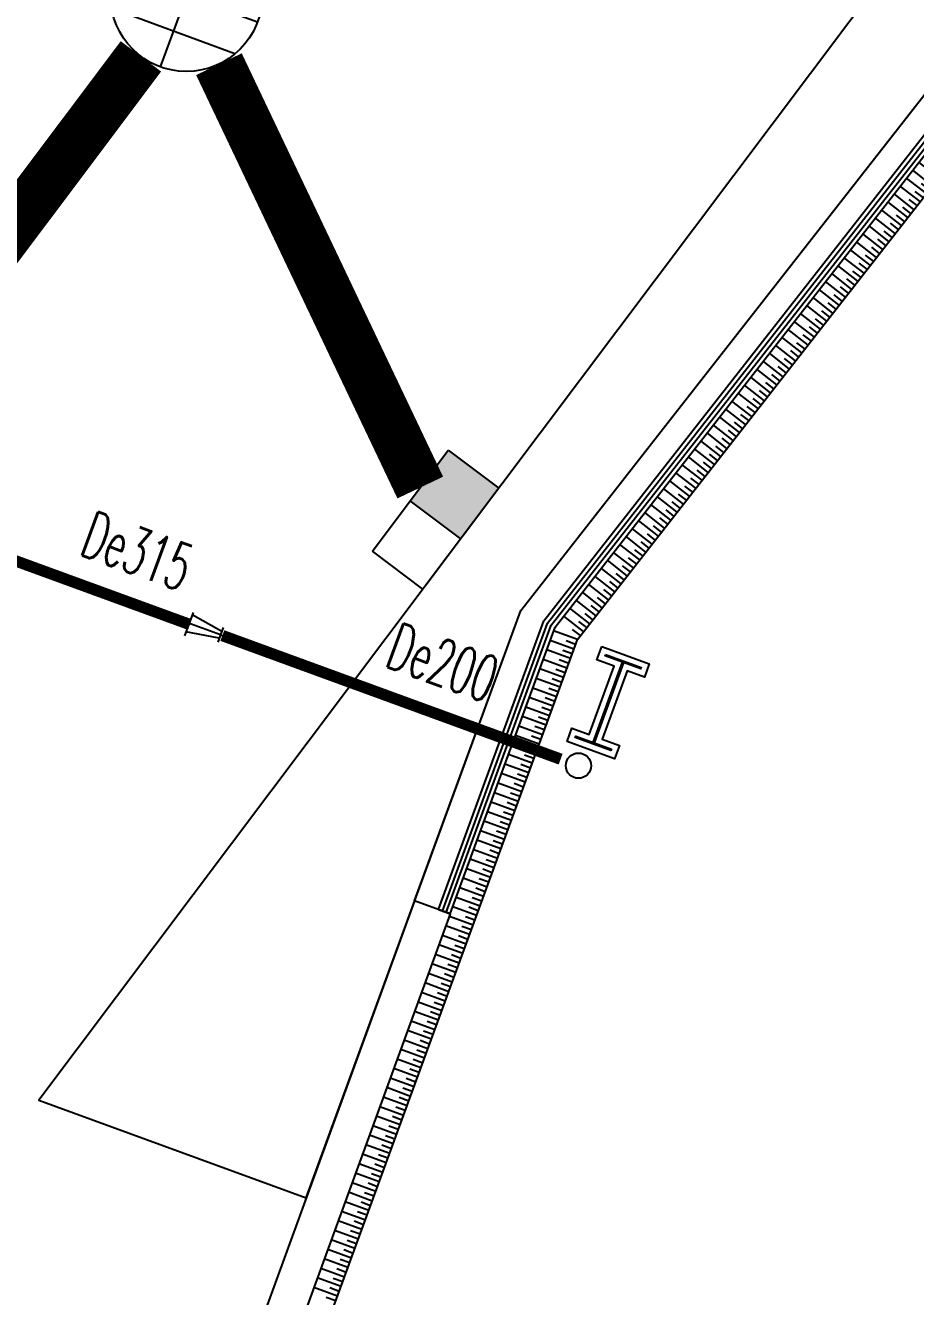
# Model space of a CAD drawing. Extents: x -111898 to 889894, y -2 to 1194865.
# Drawn here: x 536644 to 543688, y 896813 to 906871 of the extents above; entities that cross this region are included whole.
import ezdxf

# ---------------------------------------------------------------- set-up
doc = ezdxf.new("R2010")
doc.units = 0
doc.header["$LTSCALE"] = 10
doc.header["$MEASUREMENT"] = 0
doc.layers.get('Defpoints').update_dxf_attribs({"color": 210})
for name, color, linetype in [('0-WALL', 252, 'Continuous'), ('1-单体雨水', 131, 'Continuous'), ('10平面$0$99平面图例外参$0$A-HATCH-2', 251, 'Continuous'), ('10平面$0$A-LIN-V', 9, 'Continuous'), ('Gps-ZF雨水', 4, 'TG_Y'), ('TEXT_雨水', 4, 'Continuous'), ('TWT_雨水口', 4, 'Continuous'), ('VPIPE-雨水', 4, 'Continuous'), ('WALL', 252, 'Continuous'), ('WELL_雨水', 4, 'Continuous'), ('虹吸管道配件', 7, 'Continuous')]:
    doc.layers.add(name, color=color, linetype=linetype)
doc.styles.add('_TWT_PIPEDN', font='SIMPLEX', dxfattribs={"width": 0.6, "height": 3, "bigfont": 'HZTXT'})
doc.styles.add('TG_LINETYPE', font='SIMPLEX', dxfattribs={"width": 0.8, "height": 3.5, "bigfont": 'HZTXT'})
doc.linetypes.add('TG_Y', pattern='A,2,-0.3,["Y",TG_LINETYPE,S=0.1,R=0,X=-0.25,Y=-0.15],0', length=2.3)

# ---------------------------------------------------------------- blocks, each defined once
blk = doc.blocks.new('A$C5F4A4BCE')
at = {"layer": '虹吸管道配件'}
for p, q in [((307, 347), (30, 146)), ((333, 321), (54, 43)), ((359, 295), (158, 18)), ((388, 266), (278, 376)), ((333, 321), (360, 348)), ((177, 0), (0, 176))]:
    blk.add_line(p, q, dxfattribs=at)
blk = doc.blocks.new('10平面$0$99平面图例外参$0$$LinePat$填挖边坡')
at = {"color": 0}
for p, q in [((0, 0), (0, -1500)), ((300, 0), (300, -600))]:
    blk.add_line(p, q, dxfattribs=at)
at = {"layer": 'Defpoints', "color": 0}
blk.add_point((600, 0), dxfattribs=at)
blk = doc.blocks.new('$TwtSys$00000424')
for p, q in [((-500, 250), (500, 250)), ((-500, -250), (-500, 250)), ((0, -250), (0, 250)), ((500, 250), (500, -250)), ((500, -250), (-500, -250))]:
    blk.add_line(p, q)
blk.add_solid([(0, 250), (500, 250), (0, -250), (500, -250)])
blk = doc.blocks.new('$TWTSYS$00000375')
for p, q in [((0, 0.5, 0), (0, -0.5, 0)), ((0.433, 0.25, 0), (-0.433, 0.25, 0)), ((-0.5, 0, 0), (0.5, 0, 0)), ((0.433, -0.25, 0), (-0.433, -0.25, 0))]:
    blk.add_line(p, q)
blk.add_circle((0, 0, 0), 0.5)

msp = doc.modelspace()

# ---------------------------------------------------------------- hatches: boundary and pattern name
at = {"layer": '0-WALL'}
h = msp.add_hatch(dxfattribs=at)
h.set_pattern_fill('草坪或沼泽', color=8, scale=400, angle=-0.200257)
h.set_pattern_definition([(359.79974, (-824318.4, 704905.5), (1605.5824, 1594.398), [240, -48, 64, -48, 240, -960]), (359.79974, (-824398.3, 704953.8), (1605.5824, 1594.398), [160, -120, 240, -120, 160, -800]), (359.79974, (-823836, 705591.9), (1605.5824, 1594.398), [200, -80, 200, -1120]), (359.79974, (-824634.9, 705914.7), (1605.5824, 1594.398), [80, -160, 80, -1280]), (89.79974, (-824474.9, 705914.1), (-1594.398, 1605.5824), [144, -1456]), (89.79974, (-823998.3, 704952.4), (-1594.398, 1605.5824), [160, -1440]), (89.79974, (-823596, 705591), (-1594.398, 1605.5824), [160, -1440]), (44.79974, (-823790.3, 704935.7), (5.5922, 1599.9902), [160, -2102.7417]), (134.79974, (-824206.3, 704937.2), (-1599.9902, 5.5922), [160, -2102.7417]), (63.23469, (-823838.3, 704943.9), (5.5922, 1599.99023), [160, -3417.7088]), (75.7635, (-823918.27, 704952.15), (5.59221, 1599.99023), [160, -6436.969]), (75.7635, (-823516.03, 705590.75), (5.59221, 1599.99023), [128, -6468.969]), (75.7635, (-824442.9, 705914), (5.59221, 1599.99023), [112, -6484.969]), (103.835987, (-824078.27, 704952.7), (5.59221, 1599.99023), [160, -6436.969]), (103.835987, (-823676.03, 705591.3), (5.59221, 1599.99023), [128, -6468.969]), (103.835987, (-824506.9, 705914.2), (5.59221, 1599.99023), [112, -6484.969]), (116.364795, (-824158.3, 704945), (5.5922, 1599.99023), [160, -3417.7069])])
edge = h.paths.add_edge_path()
edge.add_line((741503.08, 933538.38), (741712.87, 934018.57))
edge.add_line((741712.87, 934018.57), (745060.96, 941812.89))
edge.add_line((745060.96, 941812.89), (766890.86, 1001849.76))
edge.add_line((766890.86, 1001849.76), (760346.98, 1016169.02))
edge.add_line((760346.98, 1016169.02), (737579.78, 1026362.54))
edge.add_line((737579.78, 1026362.54), (720756.11, 1037729.77))
edge.add_line((720756.11, 1037729.77), (653654.65, 1067773.01))
edge.add_line((653654.65, 1067773.01), (467795.25, 820503.81))
edge.add_line((467795.25, 820503.81), (468143.58, 820404.89))
edge.add_line((468143.58, 820404.89), (647181.92, 1058601.18))
edge.add_line((647181.92, 1058601.18), (648464.56, 1058132.56))
edge.add_line((648464.56, 1058132.56), (650350.23, 1063296.8))
edge.add_line((650350.23, 1063296.8), (720796.15, 1037558.69))
edge.add_line((720796.15, 1037558.69), (718909.6, 1032395.07))
edge.add_line((718909.6, 1032395.07), (725484.49, 1029992.9))
edge.add_line((725484.49, 1029992.9), (726513.26, 1032808.65))
edge.add_line((726513.26, 1032808.65), (729331.07, 1031779.14))
edge.add_line((729331.07, 1031779.14), (728302.36, 1028963.46))
edge.add_line((728302.36, 1028963.46), (747084.56, 1022101.19))
edge.add_line((747084.56, 1022101.19), (755217.14, 1018452.95))
edge.add_arc((743028.5, 1006160.87), 17310.64, -14.619994, 45.242091, ccw=False)
edge.add_line((759778.64, 1001791.54), (760685.99, 1001458.08))
edge.add_line((760685.99, 1001458.08), (765094.65, 999847.31))
edge.add_line((765094.65, 999847.31), (740941.69, 933744.02))
edge.add_line((740941.69, 933744.02), (741503.08, 933538.38))

# ---------------------------------------------------------------- linework, layer by layer
msp.add_lwpolyline([(538866.53, 897594.94), (540564.37, 902241.95), (583454.23, 957054.5), (585074.39, 956462.56), (585689.2, 958145.32, 0.20332738), (578593.17, 954034.59), (536751.57, 898367.67)], format="xyb", close=True, dxfattribs=at)
at = {"layer": '1-单体雨水', "const_width": 90}
for points in [[(537936.86, 902133.3), (535503.74, 903022.27)], [(538202.63, 902042.89), (540879.56, 901064.85)]]:
    msp.add_lwpolyline(points, dxfattribs=at)
at = {"layer": '10平面$0$A-LIN-V', "color": 8}
for p, q in [((541012.29, 902010.93), (572771.16, 942592.39)), ((535166.62, 886011.2), (541012.29, 902010.93))]:
    msp.add_line(p, q, dxfattribs=at)
at = {"layer": 'Gps-ZF雨水', "ltscale": 0.1, "const_width": 400}
for points in [[(535484.93, 903863.08), (537557.95, 906625.91)], [(539768.78, 903214), (538175.72, 906563.98)]]:
    msp.add_lwpolyline(points, dxfattribs=at)
at = {"layer": 'VPIPE-雨水', "linetype": 'Continuous'}
msp.add_circle((541020.45, 901013.37), 100, dxfattribs=at)
at = {"layer": 'WALL', "color": 8}
for p, q in [((540746.79, 902158.45), (572549.71, 942796.2)), ((540776.29, 902142.06), (572575.96, 942775.65)), ((540805.79, 902125.67), (572602.21, 942755.11)), ((540835.29, 902109.28), (572628.46, 942734.57)), ((539912.32, 899874.49), (540746.79, 902158.45)), ((539943.63, 899863.05), (540776.29, 902142.06)), ((539974.94, 899851.61), (540805.79, 902125.67)), ((540006.25, 899840.17), (540835.29, 902109.28)), ((539724.47, 899943.12), (534525.4, 885713.15)), ((540006.25, 899840.17), (539724.47, 899943.12)), ((540006.25, 899840.17), (534910.13, 885891.98)), ((539912.32, 899874.49), (540006.25, 899840.17))]:
    msp.add_line(p, q, dxfattribs=at)
msp.add_lwpolyline([(539724.47, 899943.12), (540564.37, 902241.95), (575898.74, 947392.18), (576134.99, 947207.29)], dxfattribs=at)
for points in [[(541205.57, 901957.15), (541581.28, 901819.89), (541542.85, 901714.69), (541405.71, 901764.79), (541208.04, 901223.77), (541345.18, 901173.67), (541306.74, 901068.47), (540931.03, 901205.74), (540969.47, 901310.94), (541106.6, 901260.83), (541304.27, 901801.85), (541167.14, 901851.96)], [(541235.38, 901893.03), (541517.16, 901790.08), (541513.04, 901778.81), (541375.91, 901828.91), (541143.92, 901193.96), (541281.06, 901143.86), (541276.94, 901132.59), (540995.16, 901235.54), (540999.27, 901246.81), (541136.41, 901196.71), (541368.39, 901831.66), (541231.26, 901881.76)]]:
    msp.add_lwpolyline(points, close=True, dxfattribs=at)

# ---------------------------------------------------------------- block references
at = {"layer": '10平面$0$99平面图例外参$0$A-HATCH-2', "color": 8, "yscale": 0.1333333333333333, "zscale": 0.1333333333333333}
for p, xscale, rotation in [((543872.56, 905665.78), 0.133362719495067, 231.9534248527314), ((543773.93, 905539.76), 0.133362719495067, 231.9534248527314), ((543823.24, 905602.77), 0.133362719495067, 231.9534248527314), ((543724.61, 905476.74), 0.133362719495067, 231.9534248527314), ((543625.98, 905350.71), 0.133362719495067, 231.9534248527314), ((543675.3, 905413.73), 0.133362719495067, 231.9534248527314), ((543527.35, 905224.68), 0.133362719495067, 231.9534248527314), ((543576.67, 905287.7), 0.133362719495067, 231.9534248527314), ((543478.04, 905161.67), 0.133362719495067, 231.9534248527314), ((543379.41, 905035.64), 0.133362719495067, 231.9534248527314), ((543428.72, 905098.65), 0.133362719495067, 231.9534248527314), ((543330.09, 904972.62), 0.133362719495067, 231.9534248527314), ((543231.46, 904846.59), 0.133362719495067, 231.9534248527314), ((543280.78, 904909.61), 0.133362719495067, 231.9534248527314), ((543132.83, 904720.56), 0.133362719495067, 231.9534248527314), ((543182.15, 904783.58), 0.133362719495067, 231.9534248527314), ((543083.52, 904657.55), 0.133362719495067, 231.9534248527314), ((542984.89, 904531.52), 0.133362719495067, 231.9534248527314), ((543034.2, 904594.54), 0.133362719495067, 231.9534248527314), ((542935.57, 904468.51), 0.133362719495067, 231.9534248527314), ((542836.94, 904342.48), 0.133362719495067, 231.9534248527314), ((542886.26, 904405.49), 0.133362719495067, 231.9534248527314), ((542738.31, 904216.45), 0.133362719495067, 231.9534248527314), ((542787.63, 904279.46), 0.133362719495067, 231.9534248527314), ((542689, 904153.43), 0.133362719495067, 231.9534248527314), ((542590.37, 904027.4), 0.133362719495067, 231.9534248527314), ((542639.68, 904090.42), 0.133362719495067, 231.9534248527314), ((542541.05, 903964.39), 0.133362719495067, 231.9534248527314), ((542442.42, 903838.36), 0.133362719495067, 231.9534248527314), ((542491.74, 903901.37), 0.133362719495067, 231.9534248527314), ((542343.79, 903712.33), 0.133362719495067, 231.9534248527314), ((542393.11, 903775.34), 0.133362719495067, 231.9534248527314), ((542294.48, 903649.31), 0.133362719495067, 231.9534248527314), ((542195.85, 903523.29), 0.133362719495067, 231.9534248527314), ((542245.16, 903586.3), 0.133362719495067, 231.9534248527314), ((542146.53, 903460.27), 0.133362719495067, 231.9534248527314), ((542047.9, 903334.24), 0.133362719495067, 231.9534248527314), ((542097.22, 903397.26), 0.133362719495067, 231.9534248527314), ((541949.27, 903208.21), 0.133362719495067, 231.9534248527314), ((541998.59, 903271.23), 0.133362719495067, 231.9534248527314), ((541899.96, 903145.2), 0.133362719495067, 231.9534248527314), ((541801.33, 903019.17), 0.133362719495067, 231.9534248527314), ((541850.64, 903082.18), 0.133362719495067, 231.9534248527314), ((541752.01, 902956.15), 0.133362719495067, 231.9534248527314), ((541653.38, 902830.12), 0.133362719495067, 231.9534248527314), ((541702.7, 902893.14), 0.133362719495067, 231.9534248527314), ((541554.75, 902704.09), 0.133362719495067, 231.9534248527314), ((541604.07, 902767.11), 0.133362719495067, 231.9534248527314), ((541505.44, 902641.08), 0.133362719495067, 231.9534248527314), ((541406.81, 902515.05), 0.133362719495067, 231.9534248527314), ((541456.12, 902578.07), 0.133362719495067, 231.9534248527314), ((541357.49, 902452.04), 0.133362719495067, 231.9534248527314), ((541258.86, 902326.01), 0.133362719495067, 231.9534248527314), ((541308.18, 902389.02), 0.133362719495067, 231.9534248527314), ((541160.23, 902199.98), 0.133362719495067, 231.9534248527314), ((541209.55, 902262.99), 0.133362719495067, 231.9534248527314), ((541110.92, 902136.96), 0.133362719495067, 231.9534248527314), ((541061.6, 902073.95), 0.133362719495067, 231.9534248527314), ((541012.29, 902010.93), 0.1335983163058314, 249.9297114354029), ((540957.27, 901860.35), 0.1335983163058314, 249.9297114354029), ((540984.78, 901935.64), 0.1335983163058314, 249.9297114354029), ((540929.76, 901785.06), 0.1335983163058314, 249.9297114354029), ((540902.26, 901709.77), 0.1335983163058314, 249.9297114354029), ((540847.24, 901559.19), 0.1335983163058314, 249.9297114354029), ((540874.75, 901634.48), 0.1335983163058314, 249.9297114354029), ((540819.73, 901483.9), 0.1335983163058314, 249.9297114354029), ((540792.22, 901408.6), 0.1335983163058314, 249.9297114354029), ((540737.21, 901258.02), 0.1335983163058314, 249.9297114354029), ((540764.71, 901333.31), 0.1335983163058314, 249.9297114354029), ((540709.7, 901182.73), 0.1335983163058314, 249.9297114354029), ((540682.19, 901107.44), 0.1335983163058314, 249.9297114354029), ((540627.17, 900956.86), 0.1335983163058314, 249.9297114354029), ((540654.68, 901032.15), 0.1335983163058314, 249.9297114354029), ((540599.66, 900881.57), 0.1335983163058314, 249.9297114354029), ((540572.16, 900806.28), 0.1335983163058314, 249.9297114354029), ((540517.14, 900655.69), 0.1335983163058314, 249.9297114354029), ((540544.65, 900730.98), 0.1335983163058314, 249.9297114354029), ((540489.63, 900580.4), 0.1335983163058314, 249.9297114354029), ((540462.12, 900505.11), 0.1335983163058314, 249.9297114354029), ((540407.11, 900354.53), 0.1335983163058314, 249.9297114354029), ((540434.61, 900429.82), 0.1335983163058314, 249.9297114354029), ((540379.6, 900279.24), 0.1335983163058314, 249.9297114354029), ((540352.09, 900203.95), 0.1335983163058314, 249.9297114354029), ((540297.07, 900053.36), 0.1335983163058314, 249.9297114354029), ((540324.58, 900128.66), 0.1335983163058314, 249.9297114354029), ((540269.56, 899978.07), 0.1335983163058314, 249.9297114354029), ((540242.05, 899902.78), 0.1335983163058314, 249.9297114354029), ((540187.04, 899752.2), 0.1335983163058314, 249.9297114354029), ((540214.55, 899827.49), 0.1335983163058314, 249.9297114354029), ((540159.53, 899676.91), 0.1335983163058314, 249.9297114354029), ((540132.02, 899601.62), 0.1335983163058314, 249.9297114354029), ((540077, 899451.03), 0.1335983163058314, 249.9297114354029), ((540104.51, 899526.33), 0.1335983163058314, 249.9297114354029), ((540049.5, 899375.74), 0.1335983163058314, 249.9297114354029), ((540021.99, 899300.45), 0.1335983163058314, 249.9297114354029), ((539966.97, 899149.87), 0.1335983163058314, 249.9297114354029), ((539994.48, 899225.16), 0.1335983163058314, 249.9297114354029), ((539939.46, 899074.58), 0.1335983163058314, 249.9297114354029), ((539911.95, 898999.29), 0.1335983163058314, 249.9297114354029), ((539856.94, 898848.71), 0.1335983163058314, 249.9297114354029), ((539884.45, 898924), 0.1335983163058314, 249.9297114354029), ((539829.43, 898773.41), 0.1335983163058314, 249.9297114354029), ((539801.92, 898698.12), 0.1335983163058314, 249.9297114354029), ((539746.9, 898547.54), 0.1335983163058314, 249.9297114354029), ((539774.41, 898622.83), 0.1335983163058314, 249.9297114354029), ((539719.4, 898472.25), 0.1335983163058314, 249.9297114354029), ((539691.89, 898396.96), 0.1335983163058314, 249.9297114354029), ((539636.87, 898246.38), 0.1335983163058314, 249.9297114354029), ((539664.38, 898321.67), 0.1335983163058314, 249.9297114354029), ((539609.36, 898171.09), 0.1335983163058314, 249.9297114354029), ((539581.85, 898095.79), 0.1335983163058314, 249.9297114354029), ((539526.84, 897945.21), 0.1335983163058314, 249.9297114354029), ((539554.35, 898020.5), 0.1335983163058314, 249.9297114354029), ((539499.33, 897869.92), 0.1335983163058314, 249.9297114354029), ((539471.82, 897794.63), 0.1335983163058314, 249.9297114354029), ((539416.8, 897644.05), 0.1335983163058314, 249.9297114354029), ((539444.31, 897719.34), 0.1335983163058314, 249.9297114354029), ((539389.3, 897568.76), 0.1335983163058314, 249.9297114354029), ((539361.79, 897493.47), 0.1335983163058314, 249.9297114354029), ((539306.77, 897342.88), 0.1335983163058314, 249.9297114354029), ((539334.28, 897418.17), 0.1335983163058314, 249.9297114354029), ((539279.26, 897267.59), 0.1335983163058314, 249.9297114354029), ((539251.75, 897192.3), 0.1335983163058314, 249.9297114354029), ((539196.74, 897041.72), 0.1335983163058314, 249.9297114354029), ((539224.24, 897117.01), 0.1335983163058314, 249.9297114354029), ((539169.23, 896966.43), 0.1335983163058314, 249.9297114354029), ((539141.72, 896891.14), 0.1335983163058314, 249.9297114354029), ((539114.21, 896815.85), 0.1335983163058314, 249.9297114354029)]:
    msp.add_blockref('10平面$0$99平面图例外参$0$$LinePat$填挖边坡', p, dxfattribs=dict(at, xscale=xscale, rotation=rotation))
at = {"layer": 'TWT_雨水口', "rotation": 53.06993780917369}
msp.add_blockref('$TwtSys$00000424', (539889.97, 902959.15), dxfattribs=at)
at = {"layer": 'WELL_雨水', "xscale": 1200, "yscale": 1200, "zscale": 1200, "rotation": 339.79974336667}
msp.add_blockref('$TWTSYS$00000375', (537918.05, 907105.84), dxfattribs=at)
at = {"layer": '虹吸管道配件', "lineweight": -2, "xscale": -0.7866797424559363, "yscale": 0.7866797424559363, "zscale": 0.7866797424559363, "rotation": 204.9297114489072}
msp.add_blockref('A$C5F4A4BCE', (537844.63, 902166.86), dxfattribs=at)

# ---------------------------------------------------------------- texts
at = {"layer": 'TEXT_雨水', "style": '_TWT_PIPEDN', "width": 0.557143}
for s, p in [('De315', (537059.99, 902687.94)), ('De200', (539477.08, 901804.84))]:
    msp.add_text(s, height=367.5, rotation=339.929711, dxfattribs=at).set_placement(p)

doc.saveas('drawing.dxf')
